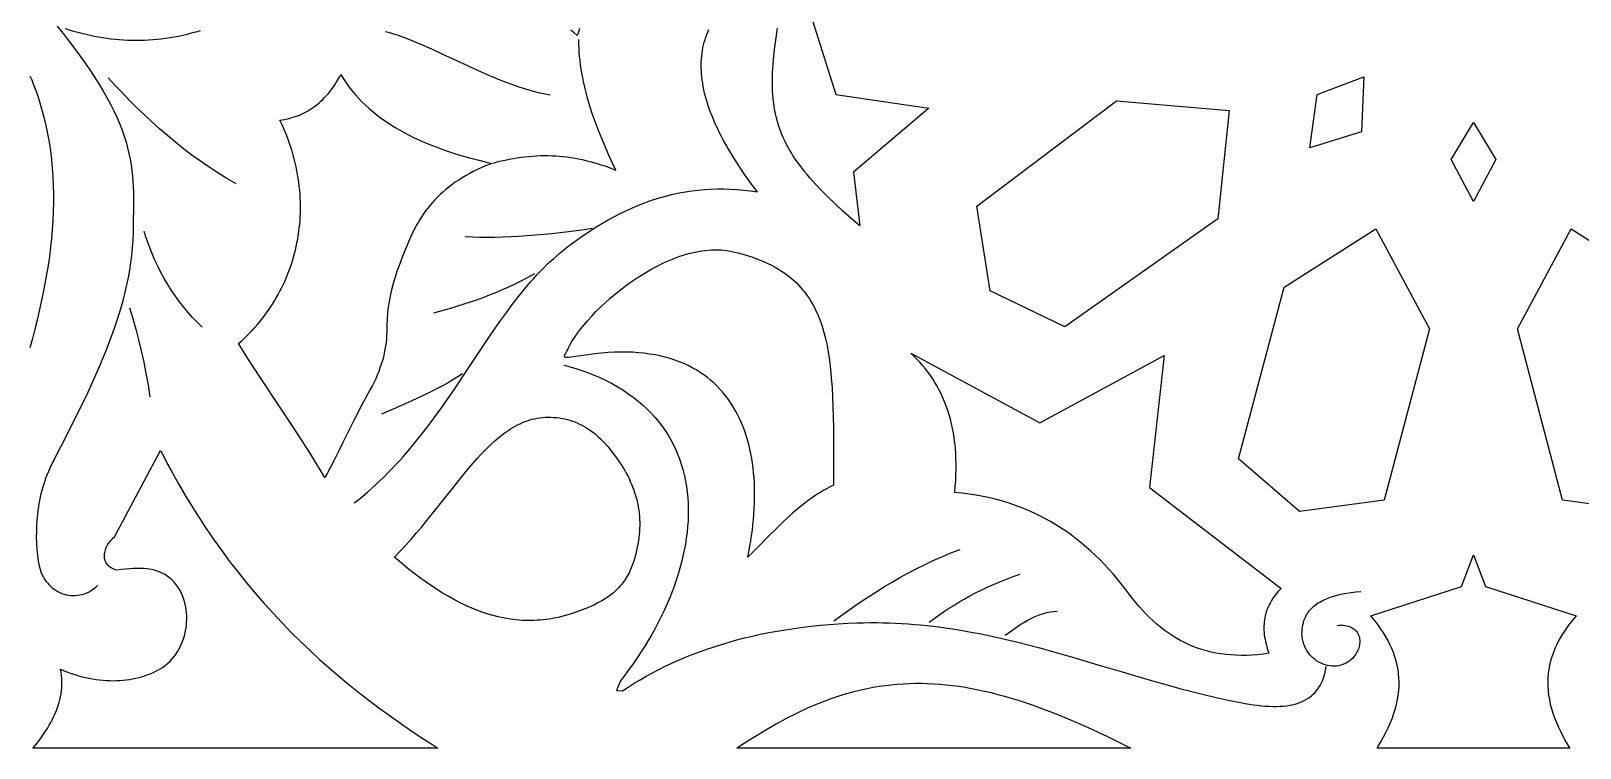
# Model space of a CAD drawing. Extents: x -332 to 348, y -263 to 352.
# Drawn here: x 111.8 to 164.4, y -203 to -178.6 of the extents above; entities that cross this region are included whole.
import ezdxf

# ---------------------------------------------------------------- set-up
doc = ezdxf.new("R2010")
doc.units = 0
doc.layers.add('LAYER_1', color=18, linetype='CONTINUOUS')
doc.layers.add('LAYER_2', color=174, linetype='CONTINUOUS')

msp = doc.modelspace()

# ---------------------------------------------------------------- linework, layer by layer
at = {"layer": 'LAYER_1'}
for points in [[(137.419, -175.334), (139.14, -180.81), (142.304, -181.27), (139.739, -183.447), (139.952, -185.266), (139.658, -185.011), (139.382, -184.764), (139.124, -184.525), (138.882, -184.293), (138.657, -184.067), (138.447, -183.846), (138.254, -183.63), (138.163, -183.523), (138.076, -183.417), (137.993, -183.312), (137.913, -183.207), (137.837, -183.103), (137.765, -182.998), (137.696, -182.895), (137.631, -182.791), (137.569, -182.687), (137.511, -182.583), (137.456, -182.479), (137.404, -182.375), (137.356, -182.27), (137.311, -182.165), (137.269, -182.059), (137.23, -181.952), (137.194, -181.844), (137.162, -181.735), (137.132, -181.626), (137.105, -181.515), (137.081, -181.403), (137.06, -181.289), (137.042, -181.174), (137.026, -181.057), (137.013, -180.939), (137.003, -180.818), (136.995, -180.696), (136.99, -180.572), (136.988, -180.445), (136.987, -180.316), (136.994, -180.052), (137.01, -179.776), (137.035, -179.49), (137.069, -179.191), (137.11, -178.879), (137.16, -178.554)], [(130.437, -178.567), (130.397, -178.683), (130.361, -178.802), (130.25, -178.711), (130.138, -178.624)], [(111.771, -180.169), (111.829, -180.308), (111.884, -180.447), (111.937, -180.586), (111.987, -180.726), (112.035, -180.865), (112.081, -181.003), (112.166, -181.288), (112.243, -181.571), (112.311, -181.856), (112.37, -182.142), (112.422, -182.429), (112.465, -182.719), (112.501, -183.009), (112.529, -183.302), (112.549, -183.595), (112.563, -183.891), (112.569, -184.187), (112.568, -184.485), (112.561, -184.785), (112.547, -185.086), (112.527, -185.388), (112.5, -185.691), (112.468, -185.995), (112.429, -186.301), (112.385, -186.608), (112.336, -186.915), (112.281, -187.224), (112.221, -187.533), (112.156, -187.844), (112.087, -188.155), (112.013, -188.467), (111.935, -188.779), (111.852, -189.092), (111.766, -189.405)]]:
    msp.add_lwpolyline(points, dxfattribs=at)
for points in [[(122.416, -180.27), (122.508, -180.408), (122.604, -180.543), (122.706, -180.674), (122.813, -180.803), (122.925, -180.928), (123.043, -181.049), (123.165, -181.168), (123.292, -181.283), (123.424, -181.396), (123.561, -181.505), (123.703, -181.611), (123.849, -181.714), (124, -181.815), (124.156, -181.912), (124.316, -182.006), (124.481, -182.098), (124.65, -182.186), (124.824, -182.272), (125.002, -182.355), (125.184, -182.435), (125.371, -182.513), (125.562, -182.587), (125.757, -182.66), (125.956, -182.729), (126.159, -182.796), (126.366, -182.861), (126.577, -182.922), (126.792, -182.982), (127.011, -183.039), (127.233, -183.094), (127.46, -183.146), (127.299, -183.209), (127.143, -183.275), (126.994, -183.342), (126.851, -183.412), (126.713, -183.483), (126.58, -183.557), (126.453, -183.632), (126.331, -183.709), (126.214, -183.787), (126.102, -183.868), (125.994, -183.95), (125.891, -184.033), (125.792, -184.119), (125.698, -184.206), (125.607, -184.294), (125.52, -184.384), (125.438, -184.475), (125.359, -184.568), (125.283, -184.663), (125.21, -184.758), (125.141, -184.855), (125.075, -184.953), (125.011, -185.053), (124.951, -185.154), (124.893, -185.256), (124.837, -185.359), (124.732, -185.568), (124.635, -185.782), (124.544, -185.999), (124.415, -186.324), (124.293, -186.647), (124.235, -186.81), (124.18, -186.973), (124.129, -187.14), (124.081, -187.309), (124.037, -187.482), (123.999, -187.659), (123.965, -187.841), (123.936, -188.03), (123.914, -188.225), (123.898, -188.427), (123.888, -188.637), (123.886, -188.856), (123.884, -188.977), (123.877, -189.099), (123.865, -189.222), (123.849, -189.346), (123.828, -189.47), (123.802, -189.595), (123.773, -189.72), (123.739, -189.844), (123.701, -189.968), (123.659, -190.092), (123.614, -190.214), (123.565, -190.336), (123.513, -190.456), (123.457, -190.575), (123.399, -190.692), (123.337, -190.806), (123.178, -191.098), (123.033, -191.367), (122.783, -191.849), (122.575, -192.265), (122.398, -192.628), (122.242, -192.952), (122.096, -193.249), (121.948, -193.533), (121.869, -193.674), (121.787, -193.816), (121.616, -193.528), (121.44, -193.239), (121.259, -192.95), (121.075, -192.66), (120.697, -192.079), (120.314, -191.501), (119.557, -190.362), (119.196, -189.806), (119.023, -189.533), (118.855, -189.263), (118.951, -189.177), (119.045, -189.09), (119.137, -189.001), (119.227, -188.91), (119.315, -188.818), (119.4, -188.725), (119.484, -188.629), (119.565, -188.533), (119.645, -188.434), (119.722, -188.335), (119.797, -188.234), (119.869, -188.131), (119.94, -188.027), (120.008, -187.922), (120.074, -187.816), (120.138, -187.708), (120.199, -187.599), (120.259, -187.489), (120.316, -187.378), (120.37, -187.265), (120.422, -187.152), (120.472, -187.037), (120.52, -186.921), (120.565, -186.805), (120.608, -186.687), (120.649, -186.569), (120.687, -186.449), (120.722, -186.329), (120.755, -186.208), (120.786, -186.086), (120.814, -185.963), (120.84, -185.839), (120.863, -185.715), (120.884, -185.59), (120.902, -185.465), (120.918, -185.338), (120.931, -185.212), (120.942, -185.084), (120.949, -184.956), (120.955, -184.828), (120.957, -184.699), (120.958, -184.57), (120.955, -184.44), (120.95, -184.31), (120.942, -184.179), (120.931, -184.049), (120.918, -183.918), (120.902, -183.786), (120.883, -183.655), (120.861, -183.523), (120.837, -183.391), (120.81, -183.259), (120.78, -183.127), (120.747, -182.995), (120.712, -182.863), (120.673, -182.731), (120.632, -182.599), (120.588, -182.467), (120.541, -182.335), (120.491, -182.203), (120.438, -182.071), (120.382, -181.94), (120.324, -181.809), (120.262, -181.678), (120.413, -181.653), (120.562, -181.62), (120.708, -181.58), (120.781, -181.556), (120.852, -181.53), (120.923, -181.502), (120.993, -181.472), (121.062, -181.439), (121.131, -181.404), (121.199, -181.366), (121.266, -181.326), (121.333, -181.284), (121.398, -181.238), (121.463, -181.191), (121.527, -181.14), (121.59, -181.087), (121.653, -181.031), (121.714, -180.972), (121.775, -180.911), (121.835, -180.846), (121.893, -180.779), (121.951, -180.709), (122.008, -180.635), (122.064, -180.559), (122.12, -180.479), (122.174, -180.396), (122.227, -180.31), (122.279, -180.221), (122.33, -180.128)], [(156.989, -182.076), (155.241, -182.614), (155.492, -180.805), (157.078, -180.21)], [(152.505, -181.343), (152.118, -185.033), (146.919, -188.694), (144.387, -187.478), (143.932, -184.599), (148.678, -181.017)], [(161.556, -183.012), (160.796, -184.436), (160.036, -183.012), (160.796, -181.758)], [(159.3, -188.762), (157.767, -194.578), (154.893, -194.964), (152.818, -193.174), (154.369, -187.349), (157.482, -185.367)], [(167.223, -187.349), (168.774, -193.174), (166.699, -194.964), (163.825, -194.578), (162.292, -188.762), (164.11, -185.367)], [(135.123, -186.08), (135.23, -186.084), (135.337, -186.093), (135.444, -186.106), (135.549, -186.124), (135.654, -186.145), (135.82, -186.186), (135.98, -186.229), (136.135, -186.274), (136.284, -186.322), (136.428, -186.373), (136.568, -186.427), (136.702, -186.483), (136.831, -186.542), (136.956, -186.604), (137.076, -186.668), (137.191, -186.735), (137.301, -186.805), (137.407, -186.878), (137.509, -186.953), (137.607, -187.03), (137.7, -187.111), (137.789, -187.194), (137.874, -187.279), (137.956, -187.368), (138.033, -187.459), (138.107, -187.552), (138.177, -187.649), (138.244, -187.748), (138.307, -187.849), (138.367, -187.954), (138.423, -188.061), (138.477, -188.17), (138.527, -188.282), (138.574, -188.397), (138.619, -188.515), (138.66, -188.635), (138.699, -188.758), (138.736, -188.883), (138.769, -189.011), (138.801, -189.142), (138.83, -189.275), (138.857, -189.411), (138.881, -189.55), (138.924, -189.835), (138.96, -190.131), (138.988, -190.437), (139.011, -190.753), (139.028, -191.08), (139.041, -191.418), (139.05, -191.765), (139.056, -192.124), (139.059, -192.493), (139.063, -194.071), (138.953, -194.128), (138.844, -194.186), (138.738, -194.246), (138.634, -194.308), (138.532, -194.371), (138.432, -194.437), (138.236, -194.572), (138.047, -194.714), (137.863, -194.861), (137.684, -195.014), (137.509, -195.17), (137.337, -195.331), (137.167, -195.495), (136.83, -195.831), (136.492, -196.175), (136.147, -196.521), (136.185, -196.336), (136.22, -196.15), (136.251, -195.966), (136.28, -195.782), (136.305, -195.598), (136.326, -195.416), (136.345, -195.234), (136.359, -195.053), (136.371, -194.874), (136.378, -194.696), (136.383, -194.519), (136.383, -194.343), (136.38, -194.169), (136.374, -193.997), (136.363, -193.826), (136.349, -193.658), (136.331, -193.491), (136.309, -193.326), (136.283, -193.163), (136.254, -193.003), (136.22, -192.845), (136.183, -192.689), (136.141, -192.536), (136.095, -192.386), (136.046, -192.238), (135.992, -192.093), (135.933, -191.951), (135.871, -191.812), (135.804, -191.676), (135.733, -191.544), (135.658, -191.415), (135.578, -191.289), (135.494, -191.167), (135.406, -191.048), (135.313, -190.933), (135.215, -190.822), (135.113, -190.715), (135.006, -190.612), (134.894, -190.513), (134.778, -190.418), (134.657, -190.328), (134.531, -190.242), (134.401, -190.161), (134.265, -190.084), (134.125, -190.012), (133.979, -189.945), (133.829, -189.883), (133.674, -189.825), (133.513, -189.773), (133.348, -189.727), (133.177, -189.685), (133.002, -189.649), (132.821, -189.619), (132.634, -189.594), (132.443, -189.575), (132.246, -189.561), (132.044, -189.554), (131.836, -189.553), (131.623, -189.558), (131.404, -189.569), (131.18, -189.586), (130.95, -189.61), (130.715, -189.641), (130.474, -189.678), (130.23, -189.716), (130.139, -189.728), (130.065, -189.736), (130.009, -189.738), (129.968, -189.735), (129.941, -189.727), (129.932, -189.721), (129.926, -189.714), (129.922, -189.705), (129.921, -189.696), (129.926, -189.672), (129.939, -189.642), (129.958, -189.607), (130.008, -189.519), (130.036, -189.467), (130.065, -189.408), (130.121, -189.294), (130.191, -189.172), (130.273, -189.044), (130.367, -188.909), (130.472, -188.77), (130.588, -188.626), (130.714, -188.479), (130.85, -188.33), (130.995, -188.179), (131.149, -188.027), (131.311, -187.875), (131.481, -187.724), (131.657, -187.574), (131.841, -187.427), (132.03, -187.283), (132.225, -187.143), (132.425, -187.008), (132.629, -186.879), (132.837, -186.757), (133.048, -186.642), (133.262, -186.535), (133.37, -186.485), (133.479, -186.438), (133.588, -186.393), (133.697, -186.35), (133.807, -186.31), (133.917, -186.273), (134.027, -186.239), (134.137, -186.208), (134.247, -186.18), (134.358, -186.155), (134.468, -186.133), (134.578, -186.115), (134.687, -186.101), (134.797, -186.09), (134.906, -186.083), (135.015, -186.079)], [(146.074, -191.954), (150.294, -189.67), (149.798, -194.156), (154.265, -197.582), (154.21, -197.638), (154.158, -197.695), (154.108, -197.752), (154.061, -197.811), (154.017, -197.87), (153.976, -197.93), (153.937, -197.991), (153.901, -198.053), (153.868, -198.116), (153.837, -198.179), (153.809, -198.244), (153.784, -198.309), (153.762, -198.375), (153.742, -198.441), (153.725, -198.509), (153.711, -198.577), (153.699, -198.647), (153.69, -198.717), (153.684, -198.787), (153.681, -198.859), (153.68, -198.932), (153.682, -199.005), (153.687, -199.079), (153.694, -199.154), (153.704, -199.23), (153.717, -199.307), (153.733, -199.384), (153.751, -199.462), (153.796, -199.622), (153.851, -199.784), (153.655, -199.81), (153.463, -199.831), (153.274, -199.845), (153.089, -199.853), (152.907, -199.855), (152.729, -199.85), (152.554, -199.84), (152.383, -199.824), (152.214, -199.802), (152.049, -199.774), (151.887, -199.74), (151.728, -199.7), (151.573, -199.655), (151.42, -199.604), (151.27, -199.547), (151.123, -199.485), (150.978, -199.417), (150.837, -199.344), (150.698, -199.265), (150.561, -199.181), (150.427, -199.092), (150.296, -198.997), (150.167, -198.898), (150.041, -198.793), (149.916, -198.683), (149.794, -198.567), (149.675, -198.447), (149.557, -198.322), (149.441, -198.192), (149.328, -198.057), (149.216, -197.917), (149.106, -197.773), (148.973, -197.596), (148.837, -197.423), (148.698, -197.253), (148.556, -197.087), (148.412, -196.925), (148.265, -196.767), (148.114, -196.612), (147.961, -196.462), (147.804, -196.316), (147.645, -196.174), (147.482, -196.037), (147.315, -195.904), (147.145, -195.776), (146.972, -195.652), (146.795, -195.533), (146.615, -195.418), (146.431, -195.309), (146.243, -195.204), (146.051, -195.105), (145.856, -195.011), (145.656, -194.922), (145.453, -194.839), (145.245, -194.761), (145.033, -194.688), (144.817, -194.621), (144.596, -194.56), (144.371, -194.505), (144.142, -194.456), (143.908, -194.412), (143.67, -194.375), (143.427, -194.344), (143.179, -194.319), (143.197, -194.117), (143.211, -193.919), (143.221, -193.725), (143.225, -193.535), (143.226, -193.348), (143.221, -193.165), (143.213, -192.986), (143.2, -192.811), (143.182, -192.639), (143.16, -192.47), (143.134, -192.305), (143.104, -192.144), (143.07, -191.986), (143.031, -191.831), (142.989, -191.68), (142.942, -191.532), (142.892, -191.388), (142.837, -191.247), (142.779, -191.108), (142.717, -190.974), (142.651, -190.842), (142.581, -190.713), (142.508, -190.588), (142.431, -190.465), (142.351, -190.345), (142.266, -190.229), (142.179, -190.115), (142.088, -190.004), (141.993, -189.896), (141.895, -189.791), (141.794, -189.689), (141.69, -189.589)], [(129.458, -191.767), (129.558, -191.771), (129.655, -191.779), (129.751, -191.79), (129.844, -191.805), (129.935, -191.823), (130.023, -191.845), (130.11, -191.869), (130.195, -191.896), (130.278, -191.927), (130.36, -191.96), (130.439, -191.996), (130.517, -192.035), (130.593, -192.077), (130.667, -192.121), (130.74, -192.168), (130.812, -192.217), (130.882, -192.269), (130.95, -192.323), (131.017, -192.38), (131.083, -192.438), (131.148, -192.499), (131.274, -192.626), (131.395, -192.761), (131.513, -192.904), (131.628, -193.052), (131.739, -193.207), (131.86, -193.388), (131.916, -193.479), (131.971, -193.571), (132.022, -193.664), (132.071, -193.757), (132.117, -193.851), (132.161, -193.945), (132.202, -194.04), (132.24, -194.135), (132.276, -194.231), (132.308, -194.328), (132.338, -194.425), (132.366, -194.523), (132.39, -194.622), (132.411, -194.721), (132.43, -194.821), (132.446, -194.921), (132.458, -195.023), (132.468, -195.125), (132.475, -195.227), (132.479, -195.331), (132.479, -195.435), (132.477, -195.539), (132.472, -195.645), (132.463, -195.751), (132.451, -195.858), (132.436, -195.966), (132.418, -196.074), (132.397, -196.183), (132.373, -196.293), (132.345, -196.404), (132.288, -196.607), (132.254, -196.713), (132.215, -196.822), (132.17, -196.934), (132.117, -197.046), (132.056, -197.16), (131.985, -197.275), (131.903, -197.389), (131.858, -197.445), (131.81, -197.502), (131.759, -197.558), (131.704, -197.614), (131.646, -197.669), (131.584, -197.724), (131.518, -197.778), (131.449, -197.831), (131.375, -197.884), (131.297, -197.935), (131.215, -197.986), (131.129, -198.036), (131.038, -198.085), (130.942, -198.132), (130.735, -198.227), (130.529, -198.312), (130.324, -198.389), (130.119, -198.456), (129.915, -198.515), (129.711, -198.564), (129.507, -198.604), (129.406, -198.62), (129.304, -198.634), (129.202, -198.646), (129.101, -198.656), (128.999, -198.663), (128.897, -198.668), (128.795, -198.67), (128.693, -198.67), (128.591, -198.668), (128.489, -198.664), (128.387, -198.657), (128.284, -198.648), (128.182, -198.636), (128.079, -198.623), (127.976, -198.606), (127.873, -198.588), (127.667, -198.543), (127.459, -198.49), (127.25, -198.426), (127.04, -198.353), (126.829, -198.271), (126.617, -198.179), (126.402, -198.077), (126.187, -197.965), (125.969, -197.844), (125.75, -197.713), (125.528, -197.573), (125.304, -197.422), (125.079, -197.262), (124.85, -197.092), (124.62, -196.912), (124.386, -196.721), (124.15, -196.521), (124.345, -196.317), (124.535, -196.111), (124.719, -195.903), (124.899, -195.695), (125.075, -195.487), (125.246, -195.278), (125.579, -194.866), (126.21, -194.068), (126.514, -193.692), (126.664, -193.511), (126.814, -193.336), (126.963, -193.168), (127.111, -193.006), (127.26, -192.852), (127.409, -192.706), (127.56, -192.568), (127.711, -192.439), (127.864, -192.32), (127.941, -192.264), (128.018, -192.211), (128.096, -192.16), (128.175, -192.112), (128.254, -192.067), (128.334, -192.025), (128.414, -191.985), (128.496, -191.949), (128.578, -191.916), (128.66, -191.886), (128.744, -191.859), (128.828, -191.835), (128.914, -191.815), (129, -191.798), (129.088, -191.784), (129.176, -191.775), (129.266, -191.768), (129.356, -191.766)], [(116.327, -193.126), (116.447, -193.354), (116.569, -193.58), (116.692, -193.803), (116.816, -194.023), (116.942, -194.241), (117.069, -194.456), (117.198, -194.669), (117.328, -194.879), (117.459, -195.087), (117.591, -195.292), (117.725, -195.495), (117.86, -195.695), (117.996, -195.893), (118.272, -196.281), (118.553, -196.661), (118.839, -197.031), (119.129, -197.392), (119.424, -197.745), (119.723, -198.089), (120.027, -198.425), (120.335, -198.753), (120.647, -199.073), (120.963, -199.386), (121.282, -199.691), (121.606, -199.989), (121.933, -200.279), (122.264, -200.563), (122.598, -200.841), (122.936, -201.112), (123.277, -201.377), (123.62, -201.636), (123.967, -201.889), (124.317, -202.137), (124.67, -202.379), (125.025, -202.616), (125.383, -202.848), (125.624, -203), (111.873, -203), (111.878, -202.994), (112.01, -202.832), (112.137, -202.665), (112.258, -202.492), (112.372, -202.314), (112.426, -202.223), (112.477, -202.132), (112.526, -202.038), (112.572, -201.944), (112.615, -201.849), (112.656, -201.753), (112.693, -201.656), (112.727, -201.558), (112.757, -201.459), (112.784, -201.359), (112.807, -201.258), (112.826, -201.157), (112.84, -201.055), (112.851, -200.952), (112.857, -200.848), (112.858, -200.744), (112.854, -200.64), (112.846, -200.535), (112.832, -200.429), (112.813, -200.323), (112.933, -200.375), (113.054, -200.423), (113.175, -200.467), (113.296, -200.508), (113.417, -200.545), (113.538, -200.577), (113.659, -200.607), (113.779, -200.632), (113.898, -200.654), (114.017, -200.673), (114.136, -200.688), (114.253, -200.699), (114.37, -200.707), (114.485, -200.712), (114.6, -200.713), (114.713, -200.711), (114.825, -200.705), (114.936, -200.697), (115.044, -200.685), (115.152, -200.67), (115.257, -200.652), (115.361, -200.631), (115.463, -200.607), (115.563, -200.58), (115.66, -200.55), (115.755, -200.517), (115.848, -200.481), (115.939, -200.442), (116.027, -200.401), (116.112, -200.357), (116.194, -200.31), (116.274, -200.26), (116.363, -200.198), (116.447, -200.129), (116.527, -200.054), (116.602, -199.974), (116.671, -199.889), (116.736, -199.799), (116.796, -199.705), (116.85, -199.607), (116.9, -199.506), (116.944, -199.402), (116.982, -199.295), (117.015, -199.186), (117.043, -199.076), (117.065, -198.964), (117.082, -198.85), (117.092, -198.737), (117.097, -198.623), (117.096, -198.509), (117.089, -198.396), (117.077, -198.283), (117.058, -198.173), (117.033, -198.064), (117.001, -197.957), (116.964, -197.852), (116.92, -197.751), (116.87, -197.653), (116.813, -197.559), (116.75, -197.469), (116.68, -197.383), (116.603, -197.303), (116.52, -197.227), (116.43, -197.158), (116.36, -197.112), (116.287, -197.071), (116.208, -197.034), (116.125, -197.002), (116.037, -196.974), (115.945, -196.95), (115.847, -196.931), (115.744, -196.916), (115.636, -196.906), (115.522, -196.9), (115.403, -196.899), (115.278, -196.902), (115.147, -196.909), (115.01, -196.921), (114.867, -196.938), (114.717, -196.959), (114.666, -196.943), (114.618, -196.925), (114.574, -196.905), (114.533, -196.882), (114.495, -196.857), (114.461, -196.83), (114.431, -196.802), (114.403, -196.771), (114.379, -196.739), (114.359, -196.705), (114.341, -196.67), (114.326, -196.634), (114.315, -196.597), (114.307, -196.558), (114.302, -196.519), (114.299, -196.479), (114.3, -196.438), (114.304, -196.397), (114.31, -196.355), (114.319, -196.313), (114.332, -196.271), (114.346, -196.228), (114.364, -196.186), (114.384, -196.144), (114.407, -196.103), (114.432, -196.062), (114.46, -196.021), (114.49, -195.981), (114.523, -195.942), (114.559, -195.904), (114.596, -195.867), (114.636, -195.831), (116.208, -192.895)], [(161.206, -197.513), (164.282, -198.509), (164.167, -198.648), (164.06, -198.786), (163.959, -198.925), (163.866, -199.063), (163.78, -199.202), (163.702, -199.341), (163.63, -199.481), (163.566, -199.62), (163.51, -199.76), (163.461, -199.901), (163.419, -200.043), (163.384, -200.185), (163.357, -200.328), (163.337, -200.471), (163.325, -200.616), (163.32, -200.762), (163.323, -200.909), (163.332, -201.057), (163.35, -201.206), (163.375, -201.356), (163.407, -201.509), (163.447, -201.662), (163.494, -201.817), (163.549, -201.974), (163.612, -202.133), (163.682, -202.293), (163.76, -202.455), (163.845, -202.62), (163.937, -202.786), (164.038, -202.955), (164.066, -203), (157.526, -203), (157.554, -202.955), (157.655, -202.786), (157.747, -202.62), (157.833, -202.455), (157.91, -202.293), (157.98, -202.133), (158.043, -201.974), (158.098, -201.817), (158.145, -201.662), (158.185, -201.509), (158.217, -201.356), (158.242, -201.206), (158.26, -201.057), (158.27, -200.909), (158.272, -200.762), (158.267, -200.616), (158.255, -200.471), (158.235, -200.328), (158.208, -200.185), (158.174, -200.043), (158.132, -199.901), (158.082, -199.76), (158.026, -199.62), (157.962, -199.481), (157.891, -199.341), (157.812, -199.202), (157.726, -199.063), (157.633, -198.925), (157.533, -198.786), (157.425, -198.648), (157.31, -198.509), (160.386, -197.513), (160.796, -196.435)], [(142.049, -200.8), (142.258, -200.805), (142.467, -200.815), (142.678, -200.83), (142.889, -200.849), (143.102, -200.874), (143.317, -200.903), (143.533, -200.937), (143.751, -200.975), (143.971, -201.019), (144.192, -201.067), (144.416, -201.12), (144.642, -201.178), (144.869, -201.24), (145.1, -201.307), (145.332, -201.379), (145.567, -201.455), (145.805, -201.536), (146.045, -201.622), (146.288, -201.712), (146.534, -201.807), (146.783, -201.907), (147.035, -202.011), (147.29, -202.119), (147.549, -202.232), (147.811, -202.35), (148.076, -202.472), (148.346, -202.599), (148.618, -202.73), (149.165, -203), (135.782, -203), (135.802, -202.987), (136.025, -202.839), (136.246, -202.696), (136.465, -202.559), (136.682, -202.427), (136.898, -202.301), (137.112, -202.179), (137.325, -202.063), (137.536, -201.952), (137.746, -201.846), (137.955, -201.745), (138.163, -201.65), (138.37, -201.56), (138.576, -201.475), (138.782, -201.395), (138.986, -201.32), (139.191, -201.25), (139.394, -201.185), (139.598, -201.126), (139.801, -201.071), (140.004, -201.021), (140.207, -200.977), (140.41, -200.938), (140.613, -200.903), (140.817, -200.874), (141.021, -200.849), (141.225, -200.829), (141.43, -200.815), (141.636, -200.805), (141.842, -200.8)]]:
    msp.add_lwpolyline(points, close=True, dxfattribs=at)
at = {"layer": 'LAYER_2'}
for points in [[(112.69, -178.481), (112.939, -178.791), (113.172, -179.091), (113.39, -179.38), (113.592, -179.659), (113.78, -179.929), (113.953, -180.19), (114.113, -180.443), (114.26, -180.688), (114.395, -180.925), (114.518, -181.156), (114.629, -181.38), (114.729, -181.599), (114.819, -181.812), (114.9, -182.02), (114.971, -182.224), (115.033, -182.424), (115.087, -182.62), (115.133, -182.814), (115.172, -183.005), (115.205, -183.194), (115.231, -183.382), (115.252, -183.569), (115.268, -183.756), (115.279, -183.943), (115.286, -184.13), (115.29, -184.318), (115.289, -184.701), (115.281, -185.093), (115.27, -185.5), (115.259, -185.757), (115.241, -186.013), (115.216, -186.268), (115.184, -186.521), (115.146, -186.773), (115.101, -187.024), (115.05, -187.274), (114.993, -187.523), (114.931, -187.771), (114.864, -188.018), (114.791, -188.264), (114.713, -188.51), (114.631, -188.755), (114.544, -188.999), (114.453, -189.243), (114.359, -189.487), (114.26, -189.73), (114.158, -189.973), (114.052, -190.216), (113.944, -190.459), (113.719, -190.945), (113.485, -191.432), (113.243, -191.92), (112.996, -192.41), (112.492, -193.399), (112.443, -193.5), (112.396, -193.604), (112.352, -193.709), (112.311, -193.816), (112.273, -193.924), (112.237, -194.034), (112.204, -194.145), (112.173, -194.257), (112.145, -194.37), (112.119, -194.483), (112.075, -194.712), (112.04, -194.941), (112.014, -195.17), (111.997, -195.396), (111.988, -195.62), (111.986, -195.839), (111.992, -196.051), (112.005, -196.257), (112.025, -196.453), (112.051, -196.64), (112.082, -196.815), (112.102, -196.896), (112.126, -196.975), (112.155, -197.051), (112.188, -197.124), (112.225, -197.195), (112.267, -197.263), (112.312, -197.328), (112.361, -197.39), (112.413, -197.448), (112.469, -197.503), (112.528, -197.554), (112.589, -197.601), (112.653, -197.644), (112.719, -197.683), (112.788, -197.717), (112.858, -197.747), (112.93, -197.772), (113.004, -197.792), (113.079, -197.807), (113.155, -197.817), (113.231, -197.822), (113.309, -197.821), (113.387, -197.814), (113.466, -197.802), (113.544, -197.783), (113.622, -197.759), (113.7, -197.728), (113.777, -197.69), (113.854, -197.646), (113.93, -197.594), (114.004, -197.536), (114.077, -197.471)], [(117.546, -178.637), (117.399, -178.682), (117.251, -178.724), (117.104, -178.763), (116.958, -178.798), (116.812, -178.83), (116.666, -178.858), (116.521, -178.884), (116.376, -178.906), (116.232, -178.925), (116.088, -178.941), (115.944, -178.953), (115.801, -178.963), (115.657, -178.97), (115.514, -178.974), (115.372, -178.975), (115.229, -178.973), (115.087, -178.968), (114.945, -178.96), (114.804, -178.949), (114.662, -178.936), (114.521, -178.92), (114.379, -178.901), (114.238, -178.88), (114.097, -178.856), (113.956, -178.83), (113.816, -178.801), (113.675, -178.769), (113.534, -178.735), (113.393, -178.699), (113.253, -178.66), (112.972, -178.575)], [(122.783, -194.677), (122.936, -194.555), (123.086, -194.432), (123.233, -194.307), (123.378, -194.179), (123.52, -194.051), (123.659, -193.92), (123.795, -193.788), (123.93, -193.654), (124.061, -193.519), (124.191, -193.382), (124.318, -193.245), (124.443, -193.105), (124.686, -192.824), (124.922, -192.538), (125.151, -192.25), (125.374, -191.958), (125.59, -191.664), (125.802, -191.369), (126.009, -191.072), (126.211, -190.776), (126.608, -190.184), (126.996, -189.598), (127.381, -189.024), (127.573, -188.742), (127.767, -188.465), (127.963, -188.193), (128.161, -187.927), (128.361, -187.667), (128.566, -187.415), (128.774, -187.17), (128.881, -187.05), (128.988, -186.933), (129.097, -186.818), (129.207, -186.705), (129.319, -186.595), (129.432, -186.487), (129.547, -186.381), (129.664, -186.279), (129.782, -186.178), (129.903, -186.081), (130.087, -185.938), (130.272, -185.8), (130.458, -185.666), (130.645, -185.537), (130.833, -185.411), (131.023, -185.291), (131.214, -185.175), (131.406, -185.065), (131.599, -184.959), (131.794, -184.858), (131.991, -184.762), (132.188, -184.672), (132.387, -184.586), (132.588, -184.507), (132.79, -184.433), (132.994, -184.364), (133.199, -184.301), (133.405, -184.244), (133.614, -184.193), (133.824, -184.148), (134.035, -184.109), (134.248, -184.077), (134.463, -184.05), (134.68, -184.03), (134.898, -184.017), (135.118, -184.01), (135.34, -184.01), (135.564, -184.017), (135.79, -184.031), (136.017, -184.052), (136.247, -184.08), (136.478, -184.115), (136.248, -183.805), (136.033, -183.503), (135.834, -183.209), (135.651, -182.922), (135.483, -182.641), (135.404, -182.504), (135.33, -182.368), (135.259, -182.234), (135.192, -182.102), (135.128, -181.971), (135.068, -181.842), (135.012, -181.715), (134.959, -181.589), (134.909, -181.466), (134.863, -181.343), (134.821, -181.222), (134.782, -181.103), (134.746, -180.986), (134.714, -180.87), (134.685, -180.755), (134.66, -180.642), (134.637, -180.531), (134.618, -180.421), (134.602, -180.313), (134.59, -180.206), (134.58, -180.1), (134.573, -179.996), (134.57, -179.894), (134.57, -179.792), (134.572, -179.693), (134.578, -179.594), (134.586, -179.497), (134.598, -179.402), (134.612, -179.307), (134.629, -179.214), (134.649, -179.123), (134.672, -179.032), (134.698, -178.943), (134.726, -178.855), (134.757, -178.769), (134.791, -178.683), (134.827, -178.599)], [(129.442, -180.827), (129.264, -180.794), (129.085, -180.755), (128.903, -180.71), (128.721, -180.659), (128.537, -180.604), (128.352, -180.543), (128.166, -180.478), (127.98, -180.409), (127.793, -180.337), (127.606, -180.261), (127.233, -180.103), (126.86, -179.937), (126.491, -179.768), (125.769, -179.43), (125.42, -179.269), (125.08, -179.118), (124.751, -178.98), (124.591, -178.917), (124.435, -178.858), (124.283, -178.805), (124.134, -178.757), (123.99, -178.714), (123.849, -178.678)], [(127.501, -183.134), (127.637, -183.097), (127.773, -183.063), (127.908, -183.032), (128.043, -183.004), (128.177, -182.978), (128.311, -182.956), (128.444, -182.936), (128.577, -182.919), (128.709, -182.906), (128.841, -182.895), (128.973, -182.887), (129.104, -182.882), (129.235, -182.879), (129.366, -182.88), (129.496, -182.883), (129.626, -182.89), (129.755, -182.899), (129.885, -182.911), (130.014, -182.926), (130.142, -182.944), (130.271, -182.964), (130.399, -182.988), (130.527, -183.014), (130.655, -183.043), (130.783, -183.075), (130.91, -183.11), (131.038, -183.147), (131.165, -183.188), (131.292, -183.231), (131.419, -183.277), (131.546, -183.326), (131.672, -183.377), (131.545, -183.111), (131.422, -182.843), (131.303, -182.574), (131.188, -182.302), (131.079, -182.03), (130.976, -181.755), (130.88, -181.48), (130.791, -181.203), (130.709, -180.924), (130.636, -180.644), (130.572, -180.363), (130.544, -180.222), (130.518, -180.08), (130.494, -179.939), (130.473, -179.797), (130.455, -179.654), (130.44, -179.512), (130.427, -179.369), (130.418, -179.226), (130.411, -179.082), (130.408, -178.938)], [(118.775, -183.839), (118.617, -183.748), (118.461, -183.656), (118.153, -183.466), (117.853, -183.27), (117.558, -183.068), (117.27, -182.86), (116.987, -182.645), (116.71, -182.426), (116.439, -182.201), (116.173, -181.971), (115.911, -181.736), (115.655, -181.497), (115.402, -181.253), (115.154, -181.005), (114.91, -180.753), (114.669, -180.498), (114.432, -180.239)], [(117.623, -188.703), (117.457, -188.543), (117.296, -188.377), (117.141, -188.206), (116.992, -188.029), (116.848, -187.846), (116.711, -187.657), (116.579, -187.463), (116.452, -187.263), (116.332, -187.058), (116.217, -186.847), (116.108, -186.63), (116.005, -186.407), (115.907, -186.179), (115.816, -185.945), (115.73, -185.705), (115.65, -185.46)], [(130.86, -185.357), (130.598, -185.396), (130.33, -185.433), (130.057, -185.468), (129.78, -185.501), (129.5, -185.532), (129.218, -185.559), (128.936, -185.584), (128.654, -185.606), (128.374, -185.624), (128.097, -185.639), (127.824, -185.65), (127.556, -185.657), (127.294, -185.659), (127.039, -185.658), (126.793, -185.652), (126.556, -185.641)], [(128.905, -186.895), (128.685, -187.016), (128.465, -187.132), (128.244, -187.241), (128.024, -187.345), (127.804, -187.443), (127.585, -187.536), (127.367, -187.624), (127.149, -187.707), (126.933, -187.786), (126.718, -187.86), (126.506, -187.93), (126.295, -187.996), (126.086, -188.058), (125.879, -188.117), (125.475, -188.226)], [(115.156, -188.055), (115.264, -188.41), (115.366, -188.772), (115.461, -189.14), (115.551, -189.514), (115.634, -189.894), (115.711, -190.28), (115.782, -190.672), (115.847, -191.071)], [(126.457, -190.287), (126.299, -190.392), (126.137, -190.493), (125.971, -190.592), (125.801, -190.687), (125.628, -190.78), (125.453, -190.871), (125.277, -190.959), (125.099, -191.044), (124.743, -191.209), (124.391, -191.366), (123.715, -191.662)], [(129.906, -189.992), (130.162, -190.064), (130.409, -190.143), (130.648, -190.226), (130.878, -190.316), (131.1, -190.41), (131.313, -190.51), (131.517, -190.614), (131.714, -190.724), (131.902, -190.838), (132.081, -190.957), (132.253, -191.08), (132.417, -191.208), (132.572, -191.34), (132.72, -191.476), (132.86, -191.616), (132.992, -191.761), (133.116, -191.909), (133.233, -192.06), (133.343, -192.215), (133.444, -192.374), (133.539, -192.536), (133.626, -192.701), (133.706, -192.869), (133.779, -193.04), (133.844, -193.214), (133.903, -193.391), (133.955, -193.57), (134, -193.752), (134.038, -193.936), (134.069, -194.122), (134.094, -194.31), (134.112, -194.5), (134.124, -194.692), (134.129, -194.886), (134.128, -195.082), (134.12, -195.279), (134.107, -195.477), (134.087, -195.677), (134.061, -195.877), (134.03, -196.079), (133.992, -196.282), (133.949, -196.485), (133.9, -196.689), (133.845, -196.893), (133.784, -197.098), (133.718, -197.303), (133.647, -197.509), (133.57, -197.714), (133.488, -197.919), (133.4, -198.124), (133.308, -198.329), (133.21, -198.533), (133.108, -198.737), (133, -198.94), (132.888, -199.142), (132.771, -199.344), (132.649, -199.544), (132.522, -199.743), (132.391, -199.941), (132.255, -200.137), (132.115, -200.332), (131.971, -200.525), (131.822, -200.716), (131.69, -201.049), (131.9, -201.059), (132.093, -200.929), (132.291, -200.803), (132.493, -200.68), (132.7, -200.56), (132.911, -200.444), (133.126, -200.331), (133.346, -200.222), (133.57, -200.116), (133.798, -200.014), (134.031, -199.915), (134.267, -199.821), (134.508, -199.729), (134.754, -199.642), (135.003, -199.558), (135.257, -199.479), (135.515, -199.403), (135.777, -199.331), (136.043, -199.263), (136.313, -199.199), (136.587, -199.138), (136.865, -199.082), (137.147, -199.03), (137.433, -198.982), (137.723, -198.939), (138.017, -198.899), (138.315, -198.864), (138.617, -198.833), (138.923, -198.806), (139.232, -198.784), (139.545, -198.765), (139.863, -198.752), (140.084, -198.745), (140.303, -198.742), (140.522, -198.742), (140.739, -198.745), (140.955, -198.75), (141.17, -198.759), (141.384, -198.77), (141.596, -198.783), (141.808, -198.8), (142.019, -198.819), (142.228, -198.84), (142.437, -198.863), (142.644, -198.889), (142.851, -198.917), (143.262, -198.98), (143.67, -199.05), (144.076, -199.127), (144.479, -199.212), (144.879, -199.302), (145.278, -199.398), (145.675, -199.498), (146.071, -199.603), (146.466, -199.712), (146.86, -199.823), (147.254, -199.937), (148.042, -200.171), (148.831, -200.406), (149.625, -200.64), (150.024, -200.755), (150.425, -200.867), (150.828, -200.976), (151.234, -201.082), (151.643, -201.184), (152.055, -201.28), (152.47, -201.372), (152.889, -201.457), (153.038, -201.485), (153.183, -201.51), (153.325, -201.531), (153.465, -201.55), (153.601, -201.564), (153.733, -201.576), (153.863, -201.583), (153.989, -201.587), (154.112, -201.587), (154.231, -201.583), (154.346, -201.574), (154.458, -201.562), (154.566, -201.545), (154.67, -201.523), (154.77, -201.497), (154.866, -201.467), (154.958, -201.431), (155.046, -201.391), (155.13, -201.345), (155.209, -201.294), (155.284, -201.238), (155.354, -201.176), (155.419, -201.109), (155.481, -201.036), (155.537, -200.958), (155.588, -200.873), (155.635, -200.783), (155.677, -200.686), (155.713, -200.583), (155.745, -200.474), (155.771, -200.358), (155.792, -200.235)], [(139.071, -198.68), (139.549, -198.339), (139.791, -198.171), (140.035, -198.005), (140.283, -197.841), (140.535, -197.679), (140.791, -197.519), (141.051, -197.363), (141.317, -197.21), (141.588, -197.06), (141.866, -196.914), (142.15, -196.773), (142.441, -196.635), (142.74, -196.503), (143.047, -196.376), (143.362, -196.254)], [(142.312, -198.724), (142.473, -198.608), (142.636, -198.493), (142.803, -198.379), (142.972, -198.267), (143.146, -198.156), (143.324, -198.048), (143.505, -197.941), (143.692, -197.836), (143.884, -197.734), (144.082, -197.634), (144.285, -197.537), (144.495, -197.443), (144.711, -197.352), (144.934, -197.263), (145.165, -197.178), (145.403, -197.097)], [(156.173, -198.837), (156.242, -198.831), (156.308, -198.829), (156.37, -198.831), (156.429, -198.836), (156.484, -198.845), (156.536, -198.858), (156.585, -198.873), (156.63, -198.892), (156.673, -198.913), (156.712, -198.938), (156.747, -198.964), (156.78, -198.993), (156.809, -199.024), (156.836, -199.057), (156.859, -199.092), (156.879, -199.129), (156.896, -199.167), (156.91, -199.207), (156.921, -199.247), (156.929, -199.289), (156.934, -199.332), (156.936, -199.375), (156.936, -199.419), (156.932, -199.463), (156.926, -199.507), (156.917, -199.551), (156.905, -199.596), (156.89, -199.639), (156.873, -199.683), (156.852, -199.726), (156.83, -199.767), (156.804, -199.808), (156.751, -199.881), (156.695, -199.946), (156.634, -200.004), (156.571, -200.055), (156.504, -200.098), (156.436, -200.135), (156.365, -200.165), (156.292, -200.188), (156.218, -200.205), (156.143, -200.215), (156.067, -200.219), (155.991, -200.217), (155.915, -200.209), (155.84, -200.195), (155.765, -200.176), (155.692, -200.151), (155.62, -200.121), (155.55, -200.085), (155.482, -200.045), (155.417, -199.999), (155.354, -199.949), (155.296, -199.894), (155.241, -199.835), (155.19, -199.771), (155.143, -199.703), (155.101, -199.631), (155.065, -199.555), (155.034, -199.476), (155.009, -199.392), (154.99, -199.306), (154.978, -199.215), (154.973, -199.122), (154.974, -199.046), (154.979, -198.969), (154.988, -198.893), (155.001, -198.818), (155.019, -198.745), (155.041, -198.672), (155.068, -198.602), (155.099, -198.533), (155.126, -198.482), (155.155, -198.434), (155.187, -198.387), (155.221, -198.342), (155.258, -198.298), (155.297, -198.256), (155.338, -198.217), (155.381, -198.178), (155.427, -198.142), (155.475, -198.107), (155.525, -198.073), (155.577, -198.041), (155.687, -197.982), (155.804, -197.929), (155.929, -197.881), (156.06, -197.838), (156.198, -197.801), (156.342, -197.768), (156.491, -197.74), (156.646, -197.716), (156.805, -197.697), (156.97, -197.681)], [(144.893, -199.168), (145.104, -199.015), (145.316, -198.868), (145.423, -198.799), (145.53, -198.733), (145.639, -198.67), (145.748, -198.612), (145.858, -198.558), (145.969, -198.51), (146.081, -198.467), (146.195, -198.43), (146.31, -198.4), (146.426, -198.377), (146.544, -198.362), (146.663, -198.354)]]:
    msp.add_lwpolyline(points, dxfattribs=at)

doc.saveas('drawing.dxf')
